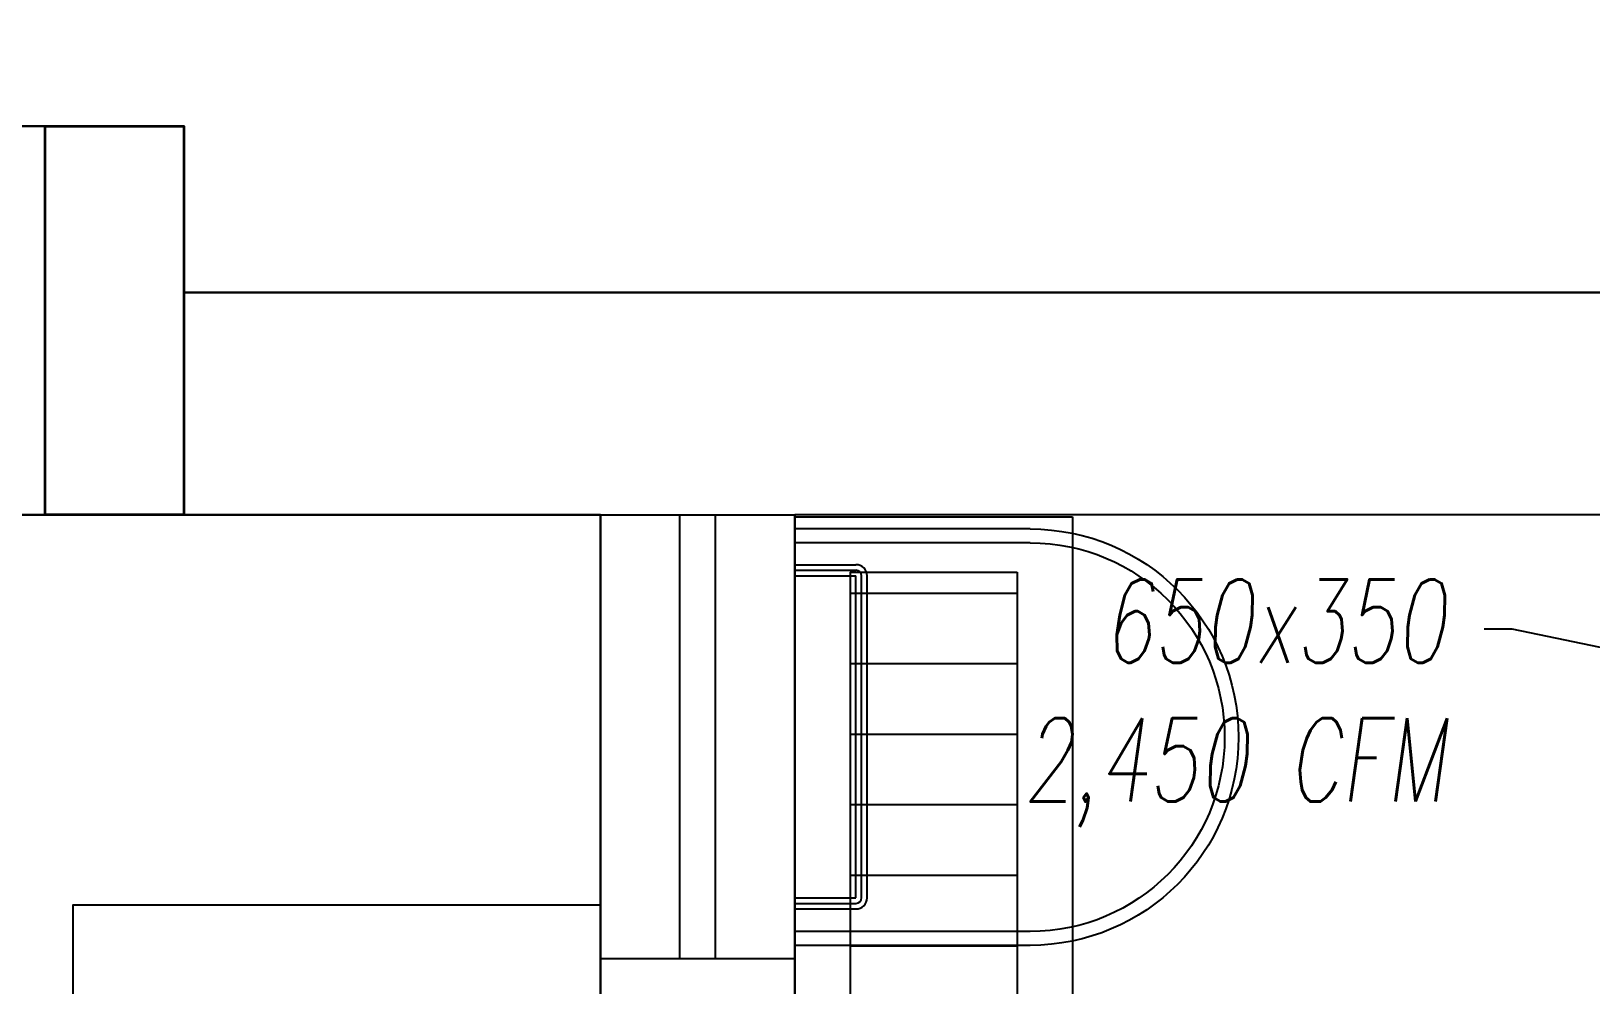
# Model space of a CAD drawing. Extents: x 226317 to 226469, y 8188101 to 8188260.
# Drawn here: x 226388.492 to 226391.3, y 8188242.063 to 8188243.781 of the extents above; entities that cross this region are included whole.
import ezdxf
from ezdxf import colors
from ezdxf.entities.mleader import LeaderData, LeaderLine
from ezdxf.math import Vec2, Vec3

# ---------------------------------------------------------------- set-up
doc = ezdxf.new("R2010")
doc.units = 0
doc.header["$LTSCALE"] = 15
doc.linetypes.add('HIDDEN', pattern=[0.375, 0.25, -0.125])
doc.layers.get('0').update_dxf_attribs({"color": 250})
for name, color, linetype in [('A-BARANDAS', 250, 'Continuous'), ('A-SANITARIOS', 250, 'Continuous'), ('A_20_Barandas', 250, 'Continuous'), ('DESAGUE', 250, 'Continuous'), ('L3 Equipos y Ductos', 160, 'Continuous'), ('L6 Linea fina', 141, 'Continuous')]:
    doc.layers.add(name, color=color, linetype=linetype)
for name, color, linetype, lineweight in [('A-ESTRUCTURA-PLACAS', 252, 'Continuous', 35), ('A-MUROS', 252, 'Continuous', 30), ('Pavco', 250, 'Continuous', 0)]:
    doc.layers.add(name, color=color, linetype=linetype, lineweight=lineweight)
doc.styles.add('JNV ING', font='romans.shx', dxfattribs={"width": 0.7, "oblique": 8, "height": 0.15})

# ---------------------------------------------------------------- blocks, each defined once
blk = doc.blocks.new('A$C59BA0E3C')
at = {"layer": 'A-BARANDAS', "ltscale": 0.5}
for points in [[(-0.3756, 0.4242), (-0.3756, 0.0004)], [(-0.3506, 0.4242), (-0.3506, 0.0004)], [(0.3494, 0.4242), (0.3494, 0.0004)], [(0.3744, 0.4242), (0.3744, 0.0004)]]:
    blk.add_lwpolyline(points, dxfattribs=at)
for radius in [0.375, 0.35]:
    blk.add_arc((-0.0006, 0.4242), radius, 0, 180, dxfattribs=at)
blk = doc.blocks.new('ESCALERA')
at = {"layer": 'A_20_Barandas', "linetype": 'Continuous', "ltscale": 0.3}
for p, q in [((0.29, 0.13), (-0.29, 0.13)), ((0.29, 0.12), (-0.29, 0.12)), ((-0.31, 0), (-0.31, 0.11)), ((-0.3, 0), (-0.3, 0.11)), ((-0.29, 0), (-0.29, 0.11)), ((0.29, 0.11), (-0.29, 0.11)), ((0.29, 0), (0.29, 0.11)), ((0.3, 0), (0.3, 0.11)), ((0.31, 0), (0.31, 0.11))]:
    blk.add_line(p, q, dxfattribs=at)
for centre, radius, start, end in [((-0.29, 0.11), 0.02, 90, 180), ((-0.29, 0.11), 0.01, 90, 180), ((0.29, 0.11), 0.02, 0, 90), ((0.29, 0.11), 0.01, 0, 90)]:
    blk.add_arc(centre, radius, start, end, dxfattribs=at)
blk = doc.blocks.new('BOMBAS-28.02.2025')
at = {"layer": 'DESAGUE'}
h = blk.add_hatch(dxfattribs=at)
h.set_pattern_fill('ANSI31', color=256, scale=0.04, angle=315)
h.set_pattern_definition([(1e-14, (3002.36733, 953.96129), (-3e-17, 0.127), [])])
h.paths.add_polyline_path([(0.45, -4.9035), (0.75, -4.9035), (0.75, -0.1035), (0.45, -0.1035)])
at = {"layer": 'A-SANITARIOS'}
for points in [[(0, 0), (0.35, 0), (0.35, -0.8), (0, -0.8)], [(0.1429, 0), (0.2065, 0), (0.2065, -0.8), (0.1429, -0.8)]]:
    blk.add_lwpolyline(points, close=True, dxfattribs=at)
at = {"layer": 'A-SANITARIOS', "transparency": 33554559}
blk.add_lwpolyline([(0, -0.7035), (-0.95, -0.7035), (-0.95, -2.0035), (0, -2.0035)], close=True, dxfattribs=at)
at = {"layer": 'DESAGUE', "linetype": 'HIDDEN', "elevation": 0}
blk.add_lwpolyline([(0.35, -5.0035), (0.35, -0.0035), (0.85, -0.0035), (0.85, -5.0035)], close=True, dxfattribs=at)
at = {"layer": 'DESAGUE', "elevation": 0}
blk.add_lwpolyline([(0.75, -0.1035), (0.75, -4.9035), (0.45, -4.9035), (0.45, -0.1035)], close=True, dxfattribs=at)
at = {"xscale": -1, "rotation": 270}
blk.add_blockref('A$C59BA0E3C', (0.3496, -0.4, 0), dxfattribs=at)
at = {"layer": 'Pavco', "rotation": 270}
blk.add_blockref('ESCALERA', (0.35, -0.4), dxfattribs=at)
blk = doc.blocks.new('A$C9a7b12d3')
at = {"layer": 'L6 Linea fina'}
ml = blk.add_multileader_mtext('Standard', dxfattribs=at)
ml.set_content('650x350\\P2,450 CFM', color=12, style='JNV ING')
ml.set_leader_properties(color=256, linetype='ByLayer', lineweight=-1)
ml.build(insert=Vec2(0, 0))
ml.multileader.update_dxf_attribs({"dogleg_length": 0.05, "arrow_head_size": 0.15})
ctx = ml.context
ctx.base_point, ctx.char_height, ctx.arrow_head_size, ctx.landing_gap_size, ctx.plane_origin = Vec3(-1.5392, -5.6059), 0.15, 0.15, 0.07, Vec3(0.2618, -5.7641)
ctx.text_align_type = 2
notes = []
notes.append((ctx, [(0, (1, 1, 0), (-0.4931, -5.6059), (-1, 0), 0.05, [(0, [(0.2618, -5.7641)], 0, [])])]))
ctx.mtext.insert, ctx.mtext.alignment, ctx.mtext.flow_direction = Vec3(-0.6131, -5.5166), 3, 5
for ctx, leaders in notes:
    for number, flags, end, landing, length, lines in leaders:
        leader = LeaderData()
        leader.index, (leader.has_last_leader_line, leader.has_dogleg_vector, leader.attachment_direction) = number, flags
        leader.last_leader_point, leader.dogleg_vector, leader.dogleg_length = Vec3(end), Vec3(landing), length
        for number, points, colour, breaks in lines:
            line = LeaderLine()
            line.index, line.vertices, line.color, line.breaks = number, Vec3.list(points), colors.encode_raw_color(colour), breaks
            leader.lines.append(line)
        ctx.leaders.append(leader)

msp = doc.modelspace()

# ---------------------------------------------------------------- linework, layer by layer
at = {"transparency": 33554559, "elevation": 0}
msp.add_lwpolyline([(226389.5171, 8188240.5811), (226389.5171, 8188242.9096), (226377.0371, 8188242.9096), (226377.0371, 8188240.5811)], close=True, dxfattribs=at)
at = {"layer": 'A-ESTRUCTURA-PLACAS'}
msp.add_lwpolyline([(226388.5171, 8188243.6096), (226388.7671, 8188243.6096), (226388.7671, 8188242.9096), (226388.5171, 8188242.9096)], close=True, dxfattribs=at)
at = {"layer": 'A-MUROS'}
for points in [[(226396.0275, 8188248.3096), (226391.6515, 8188248.3096), (226391.6521, 8188243.31), (226388.7671, 8188243.3096), (226388.7671, 8188243.6096), (226388.2171, 8188243.6096), (226388.2171, 8188243.3098), (226381.2571, 8188243.3096), (226381.2571, 8188243.6096), (226381.0071, 8188243.6096), (226381.0071, 8188243.3096), (226376.6371, 8188243.3096), (226376.6371, 8188231.6596), (226404.4271, 8188231.66), (226404.4271, 8188243.31), (226403.1871, 8188243.31), (226403.1871, 8188243.61), (226402.9371, 8188243.6096), (226402.9371, 8188243.31), (226396.0271, 8188243.3096)], [(226377.0371, 8188242.9096), (226377.0371, 8188237.3896), (226389.5171, 8188237.3896), (226389.5171, 8188242.9096)]]:
    msp.add_lwpolyline(points, close=True, dxfattribs=at)
msp.add_lwpolyline([(226392.0515, 8188247.9096), (226395.6771, 8188247.9096), (226395.6771, 8188243.0599), (226393.0515, 8188243.0598), (226393.0515, 8188242.9098), (226398.3771, 8188242.9096), (226398.3771, 8188240.91), (226395.7271, 8188240.91), (226395.7271, 8188232.0596), (226389.8671, 8188232.0596), (226389.8671, 8188242.9097), (226392.0515, 8188242.9101), (226392.0515, 8188245.11), (226394.6771, 8188245.11), (226394.6771, 8188245.2594)], dxfattribs=at)

# ---------------------------------------------------------------- block references
msp.add_blockref('BOMBAS-28.02.2025', (226389.5171, 8188242.9096))
at = {"layer": 'L3 Equipos y Ductos'}
msp.add_blockref('A$C9a7b12d3', (226391.6515, 8188248.3096), dxfattribs=at)

doc.saveas('drawing.dxf')
